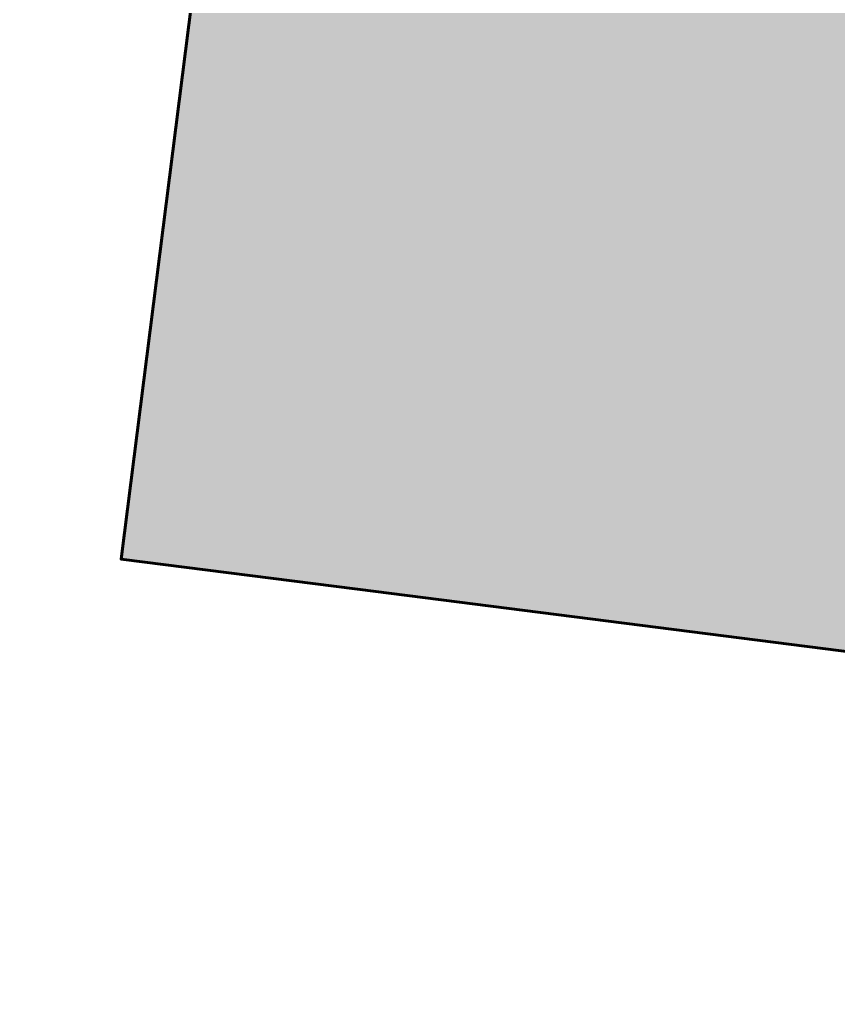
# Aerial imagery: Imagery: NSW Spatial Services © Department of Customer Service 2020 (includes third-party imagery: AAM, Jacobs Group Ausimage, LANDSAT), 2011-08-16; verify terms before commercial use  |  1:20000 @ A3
# Model space of a CAD drawing. Header units: metres. Extents: x 226877 to 228933, y 6571586 to 6573950.
# Drawn here: x 227605.2 to 227771.2, y 6571774.9 to 6571975 of the extents above; entities that cross this region are included whole.
import ezdxf

# ---------------------------------------------------------------- set-up
doc = ezdxf.new("R2010")
doc.units = ezdxf.units.M
doc.header["$LTSCALE"] = 2.5
doc.layers.add('C-IMAG-LOCL', color=8, linetype='CONTINUOUS', lineweight=13)
doc.layers.add('C-PROP-BDY', color=3, linetype='CONTINUOUS', lineweight=50)
picture_1 = doc.add_image_def('image1.png', size_in_pixel=(1400, 1199))

msp = doc.modelspace()

# ---------------------------------------------------------------- hatches: boundary and pattern name
at = {"layer": 'C-PROP-BDY', "true_color": 0xffe633, "transparency": 33554521}
msp.add_hatch(color=7, dxfattribs=at).paths.add_polyline_path([(228025.27, 6571814.67), (227673.7, 6571859.47), (227625.75, 6571865.58), (227784.61, 6573120), (228184.96, 6573064.69)])
at = {"layer": 'C-PROP-BDY', "true_color": 0xe6f5e0}
msp.add_hatch(color=7, dxfattribs=at).paths.add_polyline_path([(228025.27, 6571814.67), (227673.7, 6571859.47), (227625.75, 6571865.58), (227784.61, 6573120), (228184.96, 6573064.69)])

# ---------------------------------------------------------------- linework, layer by layer
at = {"layer": 'C-PROP-BDY', "lineweight": 60}
msp.add_lwpolyline([(228184.96, 6573064.69), (227784.61, 6573120), (227625.75, 6571865.58), (227673.7, 6571859.47), (228025.27, 6571814.67)], close=True, dxfattribs=at)
at = {"layer": 'C-PROP-BDY', "lineweight": 35}
msp.add_lwpolyline([(228184.96, 6573064.69), (227784.61, 6573120), (227625.75, 6571865.58), (227673.7, 6571859.47), (228025.27, 6571814.67)], close=True, dxfattribs=at)

# ---------------------------------------------------------------- pictures from other files: only their frames are drawn
at = {"layer": 'C-IMAG-LOCL'}
image = msp.add_image(picture_1, insert=(226877.41, 6571586.24), size_in_units=(2055.89, 1762.19), dxfattribs=dict(at, fade=35))

doc.saveas('drawing.dxf')
